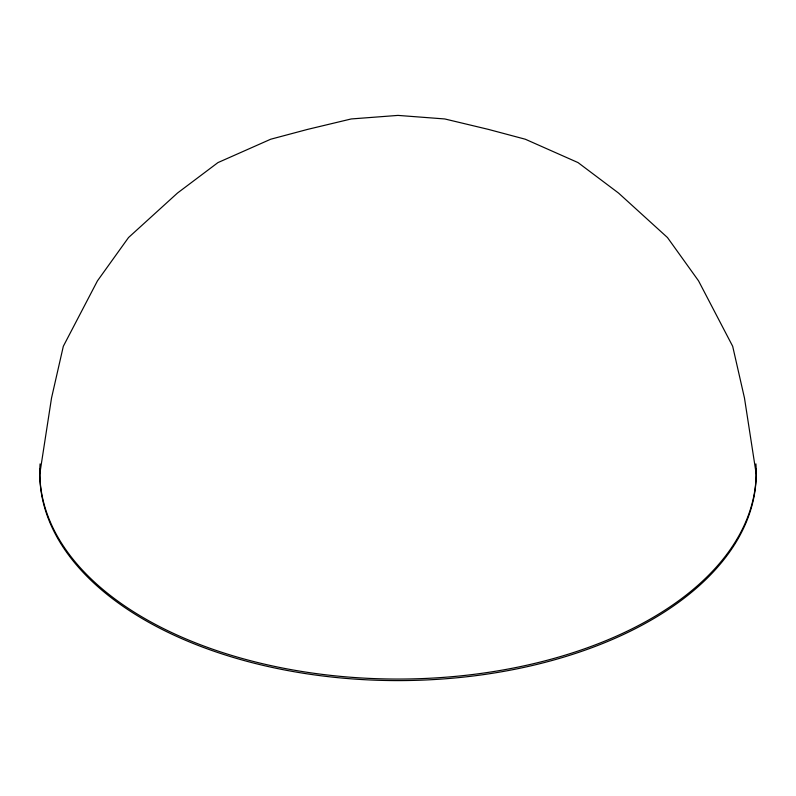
<?xml version="1.0" encoding="UTF-8"?>
<svg xmlns="http://www.w3.org/2000/svg" width="796" height="796" viewBox="0 0 796 796"><rect width="100%" height="100%" fill="white"/><g stroke="black" fill="none" stroke-linecap="round" stroke-linejoin="round"><path stroke-width="1.19" d="M39.81 473.799L51.521 398.05L63.322 346.28L97.45 280.869L128.534 237.536L177.488 193.04L217.955 162.593L270.69 139.23L307.634 129.38L351.225 118.952L398 115.4L444.775 118.952L488.366 129.38L525.31 139.23L578.045 162.593L618.512 193.04L667.466 237.536L698.55 280.869L732.678 346.28L744.479 398.05L756.19 473.799M755.911 463.889A358.2 206.801 0 0 1 398 679.058A358.2 206.801 0 0 1 40.089 463.889M756.101 469.033A358.19 206.801 0 0 1 398 680.6A358.19 206.801 0 0 1 39.9 469.033"/></g></svg>
